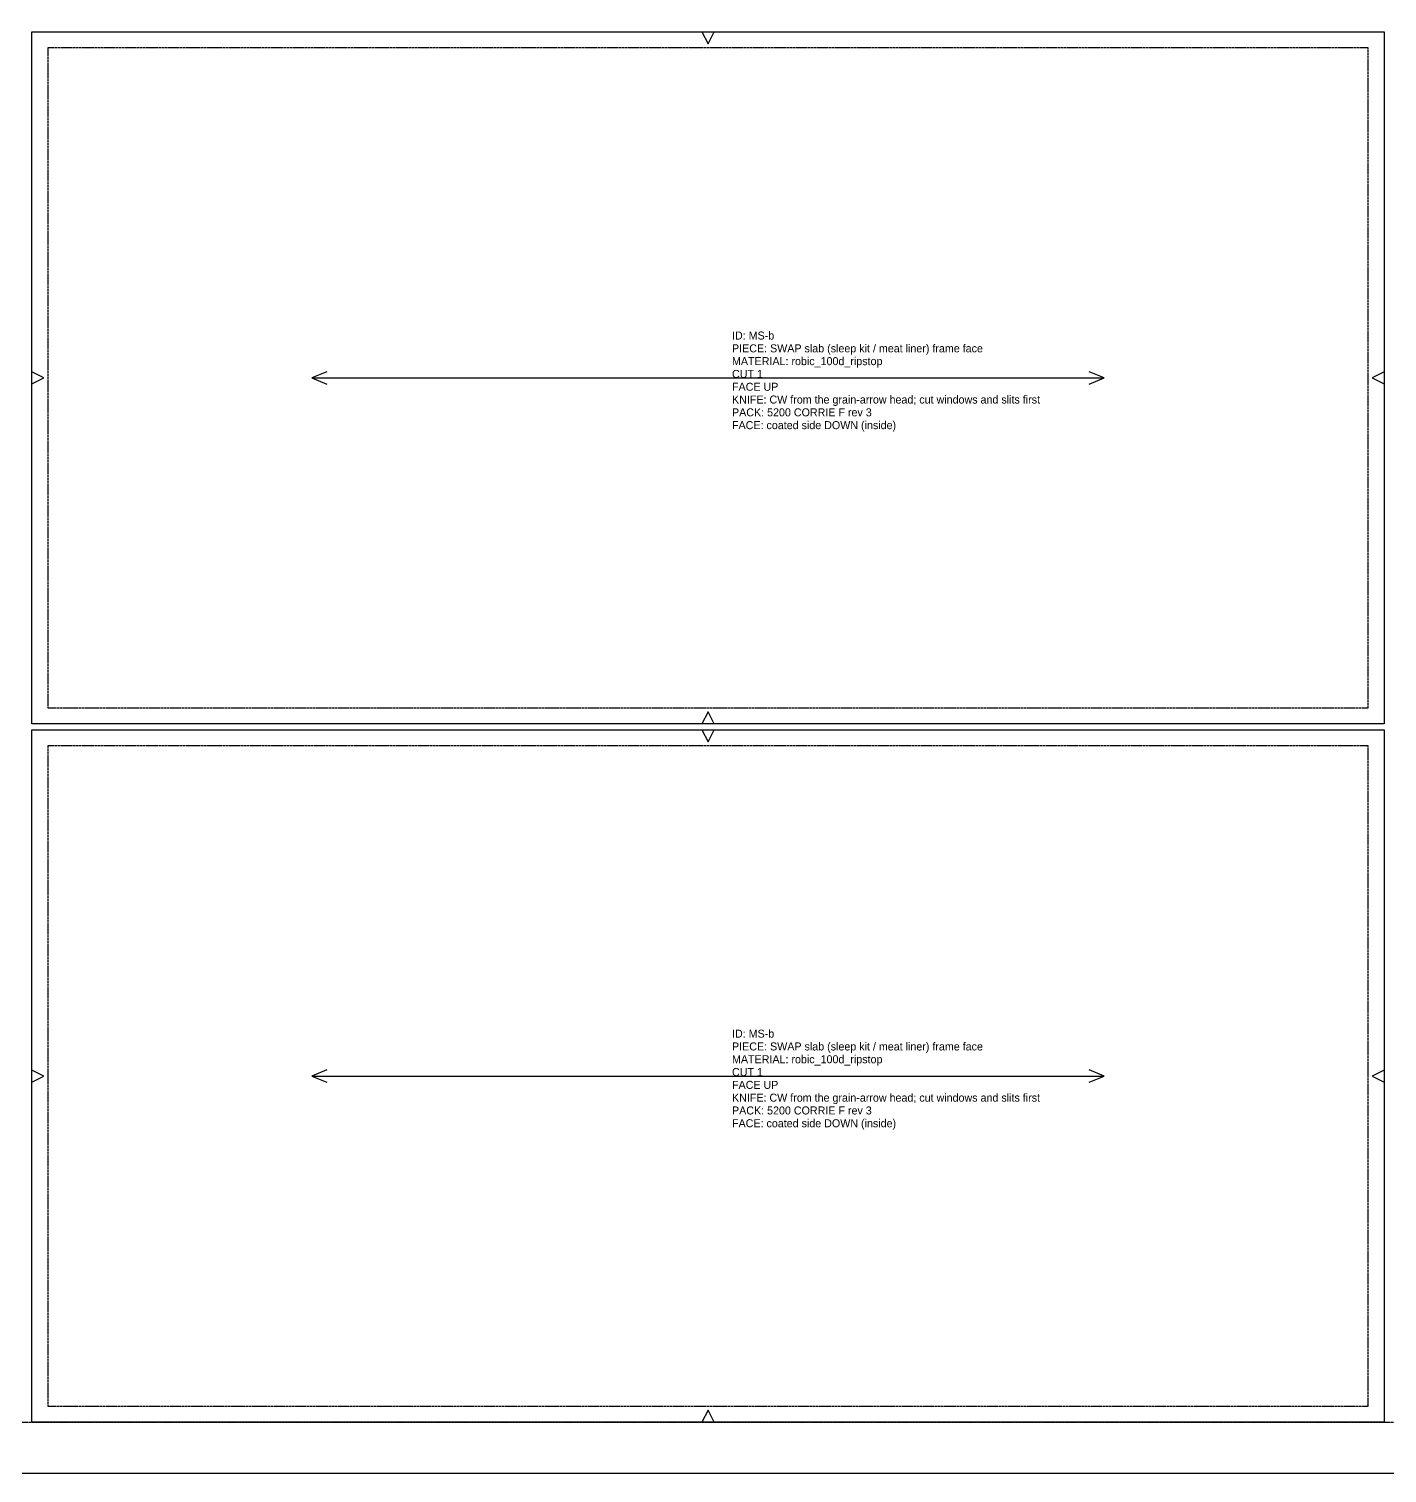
# Model space of a CAD drawing. Header units: millimetres. Extents: x 0 to 9408, y -22 to 1524.
# Drawn here: x 4872 to 5552, y 0 to 722 of the extents above; entities that cross this region are included whole.
import ezdxf

# ---------------------------------------------------------------- set-up
doc = ezdxf.new("R2010")
doc.units = ezdxf.units.MM
doc.linetypes.add('DASHED', pattern=[1.524, 1.27, -0.254])
for name, color, linetype in [('CUT', 7, 'Continuous'), ('GRAIN', 5, 'Continuous'), ('NOTCH', 1, 'Continuous'), ('SEW', 3, 'Continuous'), ('TEXT', 2, 'Continuous')]:
    doc.layers.add(name, color=color, linetype=linetype)

msp = doc.modelspace()

# ---------------------------------------------------------------- linework, layer by layer
at = {"layer": 'CUT'}
for points in [[(4874, 720.5), (5550, 720.5), (5550, 374.5), (4874, 374.5)], [(4874, 371.5), (5550, 371.5), (5550, 25.5), (4874, 25.5)]]:
    msp.add_lwpolyline(points, close=True, dxfattribs=at)
at = {"layer": 'GRAIN'}
for points in [[(5021.37, 550.62), (5014, 547.5), (5021.37, 544.38)], [(5402.63, 544.38), (5410, 547.5), (5402.63, 550.62)], [(5014, 547.5), (5410, 547.5)], [(5021.37, 201.62), (5014, 198.5), (5021.37, 195.38)], [(5014, 198.5), (5410, 198.5)], [(5402.63, 195.38), (5410, 198.5), (5402.63, 201.62)]]:
    msp.add_lwpolyline(points, dxfattribs=at)
at = {"layer": 'NOTCH'}
for points in [[(5209, 720.5), (5212, 714.5), (5215, 720.5)], [(4874, 544.5), (4880, 547.5), (4874, 550.5)], [(5550, 550.5), (5544, 547.5), (5550, 544.5)], [(5215, 374.5), (5212, 380.5), (5209, 374.5)], [(5209, 371.5), (5212, 365.5), (5215, 371.5)], [(4874, 195.5), (4880, 198.5), (4874, 201.5)], [(5550, 201.5), (5544, 198.5), (5550, 195.5)], [(5215, 25.5), (5212, 31.5), (5209, 25.5)]]:
    msp.add_lwpolyline(points, dxfattribs=at)
at = {"layer": 'SEW', "linetype": 'DASHED'}
for points in [[(4882, 712.5), (4882, 382.5), (5542, 382.5), (5542, 712.5)], [(4882, 363.5), (4882, 33.5), (5542, 33.5), (5542, 363.5)]]:
    msp.add_lwpolyline(points, close=True, dxfattribs=at)
at = {"layer": 'TEXT', "linetype": 'DASHED'}
msp.add_line((0, 25.5), (9305, 25.5), dxfattribs=at)
at = {"layer": 'TEXT'}
msp.add_lwpolyline([(0, 0), (9305, 0), (9305, 1524), (0, 1524)], close=True, dxfattribs=at)

# ---------------------------------------------------------------- texts
for s, p in [('ID: MS-b', (5224, 566.7)), ('PIECE: SWAP slab (sleep kit / meat liner) frame face', (5224, 560.3)), ('MATERIAL: robic_100d_ripstop', (5224, 553.9)), ('CUT 1', (5224, 547.5)), ('FACE UP', (5224, 541.1)), ('KNIFE: CW from the grain-arrow head; cut windows and slits first', (5224, 534.7)), ('PACK: 5200 CORRIE F rev 3', (5224, 528.3)), ('FACE: coated side DOWN (inside)', (5224, 521.9)), ('ID: MS-b', (5224, 217.7)), ('PIECE: SWAP slab (sleep kit / meat liner) frame face', (5224, 211.3)), ('CUT 1', (5224, 198.5)), ('MATERIAL: robic_100d_ripstop', (5224, 204.9)), ('FACE UP', (5224, 192.1)), ('KNIFE: CW from the grain-arrow head; cut windows and slits first', (5224, 185.7)), ('PACK: 5200 CORRIE F rev 3', (5224, 179.3)), ('FACE: coated side DOWN (inside)', (5224, 172.9))]:
    msp.add_text(s, height=4, dxfattribs=at).set_placement(p)

doc.saveas('drawing.dxf')
